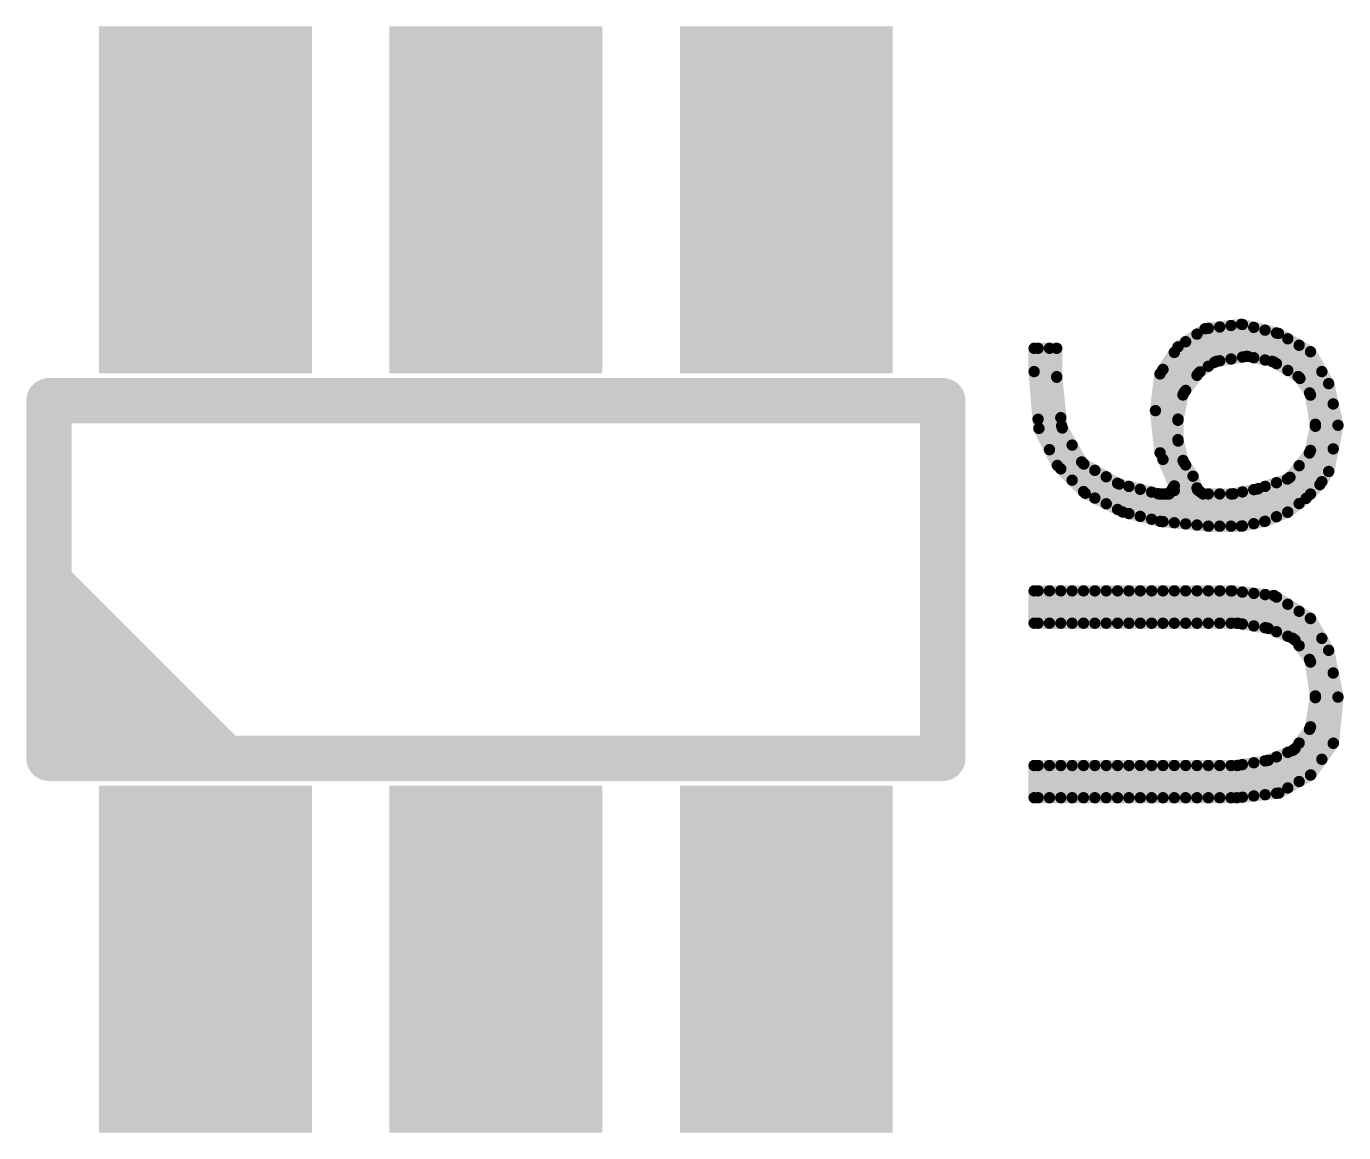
# Model space of a CAD drawing. Extents: x 18.8 to 58.3, y 22.4 to 94.7.
# Drawn here: x 45.386 to 48.334, y 42.942 to 45.418 of the extents above; entities that cross this region are included whole.
import ezdxf

# ---------------------------------------------------------------- set-up
doc = ezdxf.new("R2010")
doc.units = 0
doc.header["$MEASUREMENT"] = 0
doc.layers.get('0').update_dxf_attribs({"linetype": 'CONTINUOUS'})
doc.layers.add('SILKTOP_PHO', color=251, linetype='CONTINUOUS')
doc.layers.add('SOLDERTOP_PHO', color=7, linetype='CONTINUOUS')

# ---------------------------------------------------------------- blocks, each defined once
blk = doc.blocks.new('ROUND_1')
at = {"const_width": 0.0127}
blk.add_lwpolyline([(-0.00635, 0, 1), (0.00635, 0, 1)], format="xyb", close=True, dxfattribs=at)
blk = doc.blocks.new('ROUND_33')
at = {"const_width": 0.0508}
blk.add_lwpolyline([(-0.0254, 0, 1), (0.0254, 0, 1)], format="xyb", close=True, dxfattribs=at)
blk = doc.blocks.new('RECTANGLE_249')
blk.add_solid([(0.238124, 0.388112), (0.238124, -0.388112), (-0.238124, 0.388112), (-0.238124, -0.388112)])

msp = doc.modelspace()

# ---------------------------------------------------------------- linework, layer by layer
at = {"layer": 'SILKTOP_PHO'}
for points, const_width in [([(48.024034, 44.741084), (47.963582, 44.700698)], 0.0254), ([(48.105568, 44.751244), (48.024034, 44.741084)], 0.0254), ([(48.0314, 44.657264), (48.0314, 44.7421)], 0.0254), ([(48.0568, 44.669456), (48.0568, 44.745148)], 0.0254), ([(48.0822, 44.67352), (48.0822, 44.74845)], 0.0254), ([(48.188372, 44.73067), (48.105568, 44.751244)], 0.0254), ([(48.1076, 44.677838), (48.1076, 44.750736)], 0.0254), ([(48.133, 44.676314), (48.133, 44.744386)], 0.0254), ([(48.1584, 44.671234), (48.1584, 44.738036)], 0.0254), ([(47.9806, 44.603162), (47.9806, 44.712128)], 0.0254), ([(48.006, 44.636944), (48.006, 44.729146)], 0.0254), ([(48.1838, 44.663106), (48.1838, 44.731686)], 0.0254), ([(48.26, 44.689776), (48.188372, 44.73067)], 0.0254), ([(48.2092, 44.647866), (48.2092, 44.718732)], 0.0254), ([(47.692056, 44.697396), (47.64151, 44.697396)], 0.0254), ([(47.64151, 44.697396), (47.64151, 44.645326)], 0.0254), ([(47.6504, 44.538646), (47.6504, 44.697396)], 0.0254), ([(47.6758, 44.470574), (47.6758, 44.697396)], 0.0254), ([(47.692056, 44.633896), (47.692056, 44.697396)], 0.0254), ([(47.963582, 44.700698), (47.923196, 44.640246)], 0.0254), ([(47.9552, 44.389548), (47.9552, 44.688252)], 0.0254), ([(48.049942, 44.668186), (48.11522, 44.679108)], 0.0254), ([(48.11522, 44.679108), (48.119792, 44.679108)], 0.0254), ([(48.119792, 44.679108), (48.174148, 44.668186)], 0.0254), ([(48.2346, 44.632372), (48.2346, 44.704254)], 0.0254), ([(48.30064, 44.618402), (48.26, 44.689776)], 0.0254), ([(48.26, 44.593002), (48.26, 44.689776)], 0.0254), ([(47.9298, 44.44873), (47.9298, 44.650152)], 0.0254), ([(48.012604, 44.644564), (48.045116, 44.666154)], 0.0254), ([(48.045116, 44.666154), (48.049942, 44.668186)], 0.0254), ([(48.174148, 44.668186), (48.177958, 44.666662)], 0.0254), ([(48.177958, 44.666662), (48.232314, 44.63415)], 0.0254), ([(47.64151, 44.645326), (47.652178, 44.518072)], 0.0254), ([(47.692056, 44.632626), (47.692056, 44.633896)], 0.0254), ([(47.702978, 44.524168), (47.692056, 44.632626)], 0.0254), ([(47.923196, 44.640246), (47.913036, 44.55795)], 0.0254), ([(47.97679, 44.598082), (48.009302, 44.641516)], 0.0254), ([(48.009302, 44.641516), (48.012604, 44.644564)], 0.0254), ([(48.232314, 44.63415), (48.236378, 44.630086)], 0.0254), ([(48.236378, 44.630086), (48.257968, 44.597574)], 0.0254), ([(48.2854, 44.398946), (48.2854, 44.645326)], 0.0254), ([(47.43704, 44.580048), (45.437044, 44.580048)], 0.1016), ([(45.437044, 44.580048), (45.437044, 43.779948)], 0.1016), ([(47.43704, 43.779948), (47.43704, 44.580048)], 0.1016), ([(47.963582, 44.5389), (47.974504, 44.593002)], 0.0254), ([(47.974504, 44.593002), (47.97679, 44.598082)], 0.0254), ([(48.257968, 44.597574), (48.26, 44.592748)], 0.0254), ([(48.26, 44.592748), (48.270922, 44.52747)], 0.0254), ([(48.321468, 44.525184), (48.30064, 44.618402)], 0.0254), ([(48.3108, 44.472352), (48.3108, 44.572936)], 0.0254), ([(47.7012, 44.427648), (47.7012, 44.542202)], 0.0254), ([(47.913036, 44.55795), (47.92345, 44.463462)], 0.0254), ([(47.963328, 44.53636), (47.963582, 44.5389)], 0.0254), ([(47.963328, 44.492926), (47.963328, 44.53636)], 0.0254), ([(47.652178, 44.518072), (47.69358, 44.435268)], 0.0254), ([(47.704502, 44.519088), (47.702978, 44.524168)], 0.0254), ([(47.747936, 44.443142), (47.704502, 44.519088)], 0.0254), ([(48.270922, 44.522898), (48.26, 44.468796)], 0.0254), ([(48.270922, 44.52747), (48.271176, 44.525438)], 0.0254), ([(48.271176, 44.525438), (48.270922, 44.522898)], 0.0254), ([(48.30064, 44.421806), (48.321468, 44.525184)], 0.0254), ([(47.7266, 44.402248), (47.7266, 44.480734)], 0.0254), ([(47.963836, 44.489878), (47.963328, 44.492926)], 0.0254), ([(47.974758, 44.446444), (47.963836, 44.489878)], 0.0254), ([(47.752762, 44.438316), (47.747936, 44.443142)], 0.0254), ([(47.92345, 44.463462), (47.9552, 44.389294)], 0.0254), ([(47.976536, 44.44238), (47.974758, 44.446444)], 0.0254), ([(47.99711, 44.411138), (47.976536, 44.44238)], 0.0254), ([(48.25746, 44.463208), (48.214026, 44.408852)], 0.0254), ([(48.26, 44.468796), (48.25746, 44.463208)], 0.0254), ([(48.26, 44.37126), (48.26, 44.468796)], 0.0254), ([(47.69358, 44.435268), (47.75581, 44.373038)], 0.0254), ([(47.752, 44.376848), (47.752, 44.438824)], 0.0254), ([(47.828708, 44.395136), (47.752762, 44.438316)], 0.0254), ([(47.7774, 44.362116), (47.7774, 44.424346)], 0.0254), ([(47.9806, 44.304458), (47.9806, 44.436284)], 0.0254), ([(48.2346, 44.349924), (48.2346, 44.43476)], 0.0254), ([(48.281082, 44.392342), (48.30064, 44.421806)], 0.0254), ([(47.8028, 44.349416), (47.8028, 44.409868)], 0.0254), ([(47.8282, 44.336716), (47.8282, 44.39539)], 0.0254), ([(47.83201, 44.393612), (47.828708, 44.395136)], 0.0254), ([(47.918878, 44.372022), (47.83201, 44.393612)], 0.0254), ([(47.8536, 44.327572), (47.8536, 44.388278)], 0.0254), ([(47.9552, 44.389294), (47.943516, 44.371514)], 0.0254), ([(48.007524, 44.380404), (47.99711, 44.411138)], 0.0254), ([(48.006, 44.301918), (48.006, 44.384976)], 0.0254), ([(48.142906, 44.383198), (48.141382, 44.38269)], 0.0254), ([(48.208184, 44.404788), (48.142906, 44.383198)], 0.0254), ([(48.1584, 44.3103), (48.1584, 44.388278)], 0.0254), ([(48.1838, 44.32046), (48.1838, 44.39666)], 0.0254), ([(48.214026, 44.408852), (48.208184, 44.404788)], 0.0254), ([(48.2092, 44.330874), (48.2092, 44.405296)], 0.0254), ([(48.250094, 44.361354), (48.281082, 44.392342)], 0.0254), ([(47.75581, 44.373038), (47.839376, 44.331128)], 0.0254), ([(47.879, 44.321222), (47.879, 44.381928)], 0.0254), ([(47.9044, 44.314872), (47.9044, 44.375578)], 0.0254), ([(47.921926, 44.371514), (47.918878, 44.372022)], 0.0254), ([(47.943516, 44.371514), (47.921926, 44.371514)], 0.0254), ([(47.9298, 44.309538), (47.9298, 44.371514)], 0.0254), ([(47.9552, 44.306998), (47.9552, 44.379134)], 0.0254), ([(48.019462, 44.371514), (48.007524, 44.380404)], 0.0254), ([(48.08474, 44.371514), (48.019462, 44.371514)], 0.0254), ([(48.0314, 44.299378), (48.0314, 44.371514)], 0.0254), ([(48.0568, 44.299378), (48.0568, 44.371514)], 0.0254), ([(48.0822, 44.299378), (48.0822, 44.371514)], 0.0254), ([(48.08728, 44.371768), (48.08474, 44.371514)], 0.0254), ([(48.141382, 44.38269), (48.08728, 44.371768)], 0.0254), ([(48.1076, 44.299886), (48.1076, 44.376086)], 0.0254), ([(48.133, 44.304966), (48.133, 44.381166)], 0.0254), ([(48.208692, 44.330366), (48.250094, 44.361354)], 0.0254), ([(47.839376, 44.331128), (47.923958, 44.310046)], 0.0254), ([(48.15713, 44.309792), (48.208692, 44.330366)], 0.0254), ([(47.923958, 44.310046), (48.031146, 44.299378)], 0.0254), ([(48.031146, 44.299378), (48.10506, 44.299378)], 0.0254), ([(48.10506, 44.299378), (48.15713, 44.309792)], 0.0254), ([(45.82795, 43.784774), (45.445426, 44.167298)], 0.1016), ([(48.083978, 44.154598), (47.64151, 44.154598)], 0.0254), ([(47.64151, 44.154598), (47.64151, 44.082208)], 0.0254), ([(47.6504, 44.082208), (47.6504, 44.154598)], 0.0254), ([(47.6758, 44.082208), (47.6758, 44.154598)], 0.0254), ([(47.7012, 44.082208), (47.7012, 44.154598)], 0.0254), ([(47.7266, 44.082208), (47.7266, 44.154598)], 0.0254), ([(47.752, 44.082208), (47.752, 44.154598)], 0.0254), ([(47.7774, 44.082208), (47.7774, 44.154598)], 0.0254), ([(47.8028, 44.082208), (47.8028, 44.154598)], 0.0254), ([(47.8282, 44.082208), (47.8282, 44.154598)], 0.0254), ([(47.8536, 44.082208), (47.8536, 44.154598)], 0.0254), ([(47.879, 44.082208), (47.879, 44.154598)], 0.0254), ([(47.9044, 44.082208), (47.9044, 44.154598)], 0.0254), ([(47.9298, 44.082208), (47.9298, 44.154598)], 0.0254), ([(47.9552, 44.082208), (47.9552, 44.154598)], 0.0254), ([(47.9806, 44.082208), (47.9806, 44.154598)], 0.0254), ([(48.006, 44.082208), (48.006, 44.154598)], 0.0254), ([(48.0314, 44.082208), (48.0314, 44.154598)], 0.0254), ([(48.0568, 44.082208), (48.0568, 44.154598)], 0.0254), ([(48.0822, 44.082208), (48.0822, 44.154598)], 0.0254), ([(48.178212, 44.144184), (48.083978, 44.154598)], 0.0254), ([(48.1076, 44.08043), (48.1076, 44.151804)], 0.0254), ([(48.133, 44.076112), (48.133, 44.14901)], 0.0254), ([(48.1584, 44.072048), (48.1584, 44.146216)], 0.0254), ([(48.259746, 44.09313), (48.178212, 44.144184)], 0.0254), ([(48.1838, 44.063158), (48.1838, 44.140628)], 0.0254), ([(48.2092, 44.052998), (48.2092, 44.124626)], 0.0254), ([(45.731176, 43.784266), (45.446188, 44.069254)], 0.1016), ([(48.2346, 44.031916), (48.2346, 44.108878)], 0.0254), ([(48.30064, 44.021502), (48.259746, 44.09313)], 0.0254), ([(48.26, 43.995848), (48.26, 44.092622)], 0.0254), ([(47.64151, 44.082208), (48.095662, 44.082208)], 0.0254), ([(48.095662, 44.082208), (48.097694, 44.081954)], 0.0254), ([(48.097694, 44.081954), (48.162718, 44.071286)], 0.0254), ([(48.162718, 44.071286), (48.165512, 44.070524)], 0.0254), ([(48.165512, 44.070524), (48.219614, 44.04868)], 0.0254), ([(48.219614, 44.04868), (48.225202, 44.044616)], 0.0254), ([(48.225202, 44.044616), (48.257714, 44.001182)], 0.0254), ([(48.2854, 43.777662), (48.2854, 44.048172)], 0.0254), ([(48.257714, 44.001182), (48.26, 43.99534)], 0.0254), ([(48.321468, 43.916854), (48.30064, 44.021502)], 0.0254), ([(48.26, 43.99534), (48.270922, 43.919394)], 0.0254), ([(48.3108, 43.813222), (48.3108, 43.970702)], 0.0254), ([(45.583348, 43.79722), (45.460666, 43.920156)], 0.1016), ([(48.270922, 43.915584), (48.26, 43.850306)], 0.0254), ([(48.270922, 43.919394), (48.271176, 43.917616)], 0.0254), ([(48.271176, 43.917616), (48.270922, 43.915584)], 0.0254), ([(48.311308, 43.81373), (48.321468, 43.916854)], 0.0254), ([(48.257714, 43.844718), (48.225202, 43.801284)], 0.0254), ([(48.26, 43.850306), (48.257714, 43.844718)], 0.0254), ([(48.26, 43.742356), (48.26, 43.850052)], 0.0254), ([(45.437044, 43.779948), (47.43704, 43.779948)], 0.1016), ([(48.219614, 43.79722), (48.165512, 43.77563)], 0.0254), ([(48.225202, 43.801284), (48.219614, 43.79722)], 0.0254), ([(48.2346, 43.727878), (48.2346, 43.813984)], 0.0254), ([(48.260508, 43.74261), (48.311308, 43.81373)], 0.0254), ([(48.162718, 43.774868), (48.097694, 43.763946)], 0.0254), ([(48.1076, 43.692826), (48.1076, 43.765724)], 0.0254), ([(48.133, 43.69562), (48.133, 43.769788)], 0.0254), ([(48.1584, 43.698414), (48.1584, 43.774106)], 0.0254), ([(48.165512, 43.77563), (48.162718, 43.774868)], 0.0254), ([(48.1838, 43.701462), (48.1838, 43.782996)], 0.0254), ([(48.2092, 43.7134), (48.2092, 43.793156)], 0.0254), ([(48.095662, 43.763692), (47.64151, 43.763692)], 0.0254), ([(47.64151, 43.763692), (47.64151, 43.691556)], 0.0254), ([(47.6504, 43.691556), (47.6504, 43.763692)], 0.0254), ([(47.6758, 43.691556), (47.6758, 43.763692)], 0.0254), ([(47.7012, 43.691556), (47.7012, 43.763692)], 0.0254), ([(47.7266, 43.691556), (47.7266, 43.763692)], 0.0254), ([(47.752, 43.691556), (47.752, 43.763692)], 0.0254), ([(47.7774, 43.691556), (47.7774, 43.763692)], 0.0254), ([(47.8028, 43.691556), (47.8028, 43.763692)], 0.0254), ([(47.8282, 43.691556), (47.8282, 43.763692)], 0.0254), ([(47.8536, 43.691556), (47.8536, 43.763692)], 0.0254), ([(47.879, 43.691556), (47.879, 43.763692)], 0.0254), ([(47.9044, 43.691556), (47.9044, 43.763692)], 0.0254), ([(47.9298, 43.691556), (47.9298, 43.763692)], 0.0254), ([(47.9552, 43.691556), (47.9552, 43.763692)], 0.0254), ([(47.9806, 43.691556), (47.9806, 43.763692)], 0.0254), ([(48.006, 43.691556), (48.006, 43.763692)], 0.0254), ([(48.0314, 43.691556), (48.0314, 43.763692)], 0.0254), ([(48.0568, 43.691556), (48.0568, 43.763692)], 0.0254), ([(48.0822, 43.691556), (48.0822, 43.763692)], 0.0254), ([(48.097694, 43.763946), (48.095662, 43.763692)], 0.0254), ([(48.189134, 43.70197), (48.260508, 43.74261)], 0.0254), ([(47.64151, 43.691556), (48.0949, 43.691556)], 0.0254), ([(48.0949, 43.691556), (48.189134, 43.70197)], 0.0254)]:
    msp.add_lwpolyline(points, dxfattribs=dict(at, const_width=const_width))

# ---------------------------------------------------------------- block references
for name, p in [('ROUND_1', (48.024034, 44.741084)), ('ROUND_1', (48.0314, 44.7421)), ('ROUND_1', (48.0568, 44.745148)), ('ROUND_1', (48.0822, 44.74845)), ('ROUND_1', (48.105568, 44.751244)), ('ROUND_1', (48.1076, 44.750736)), ('ROUND_1', (48.133, 44.744386)), ('ROUND_1', (48.1584, 44.738036)), ('ROUND_1', (47.9806, 44.712128)), ('ROUND_1', (48.006, 44.729146)), ('ROUND_1', (48.1838, 44.731686)), ('ROUND_1', (48.188372, 44.73067)), ('ROUND_1', (48.2092, 44.718732)), ('ROUND_1', (47.64151, 44.697396)), ('ROUND_1', (47.6504, 44.697396)), ('ROUND_1', (47.6758, 44.697396)), ('ROUND_1', (47.692056, 44.697396)), ('ROUND_1', (47.9552, 44.688252)), ('ROUND_1', (47.963582, 44.700698)), ('ROUND_1', (48.1076, 44.677838)), ('ROUND_1', (48.11522, 44.679108)), ('ROUND_1', (48.119792, 44.679108)), ('ROUND_1', (48.2346, 44.704254)), ('ROUND_1', (48.26, 44.689776)), ('ROUND_1', (48.26, 44.689776)), ('ROUND_1', (47.9298, 44.650152)), ('ROUND_1', (48.0314, 44.657264)), ('ROUND_1', (48.045116, 44.666154)), ('ROUND_1', (48.049942, 44.668186)), ('ROUND_1', (48.0568, 44.669456)), ('ROUND_1', (48.0822, 44.67352)), ('ROUND_1', (48.133, 44.676314)), ('ROUND_1', (48.1584, 44.671234)), ('ROUND_1', (48.174148, 44.668186)), ('ROUND_1', (48.177958, 44.666662)), ('ROUND_1', (48.1838, 44.663106)), ('ROUND_1', (47.64151, 44.645326)), ('ROUND_1', (47.692056, 44.633896)), ('ROUND_1', (47.692056, 44.632626)), ('ROUND_1', (47.923196, 44.640246)), ('ROUND_1', (48.006, 44.636944)), ('ROUND_1', (48.009302, 44.641516)), ('ROUND_1', (48.012604, 44.644564)), ('ROUND_1', (48.2092, 44.647866)), ('ROUND_1', (48.232314, 44.63415)), ('ROUND_1', (48.232314, 44.63415)), ('ROUND_1', (48.2346, 44.632372)), ('ROUND_1', (48.236378, 44.630086)), ('ROUND_1', (48.2854, 44.645326)), ('ROUND_33', (45.437044, 44.580048)), ('ROUND_33', (47.43704, 44.580048)), ('ROUND_1', (47.974504, 44.593002)), ('ROUND_1', (47.97679, 44.598082)), ('ROUND_1', (47.9806, 44.603162)), ('ROUND_1', (48.257968, 44.597574)), ('ROUND_1', (48.26, 44.593002)), ('ROUND_1', (48.26, 44.592748)), ('ROUND_1', (48.30064, 44.618402)), ('ROUND_1', (48.3108, 44.572936)), ('ROUND_1', (47.6504, 44.538646)), ('ROUND_1', (47.7012, 44.542202)), ('ROUND_1', (47.913036, 44.55795)), ('ROUND_1', (47.963328, 44.53636)), ('ROUND_1', (47.963582, 44.5389)), ('ROUND_1', (47.652178, 44.518072)), ('ROUND_1', (47.702978, 44.524168)), ('ROUND_1', (47.704502, 44.519088)), ('ROUND_1', (48.270922, 44.52747)), ('ROUND_1', (48.270922, 44.522898)), ('ROUND_1', (48.271176, 44.525438)), ('ROUND_1', (48.271176, 44.525438)), ('ROUND_1', (48.321468, 44.525184)), ('ROUND_1', (48.321468, 44.525184)), ('ROUND_1', (47.7266, 44.480734)), ('ROUND_1', (47.963328, 44.492926)), ('ROUND_1', (47.963836, 44.489878)), ('ROUND_1', (48.3108, 44.472352)), ('ROUND_1', (47.6758, 44.470574)), ('ROUND_1', (47.747936, 44.443142)), ('ROUND_1', (47.92345, 44.463462)), ('ROUND_1', (47.9298, 44.44873)), ('ROUND_1', (47.974758, 44.446444)), ('ROUND_1', (47.976536, 44.44238)), ('ROUND_1', (48.25746, 44.463208)), ('ROUND_1', (48.26, 44.468796)), ('ROUND_1', (48.26, 44.468796)), ('ROUND_1', (47.69358, 44.435268)), ('ROUND_1', (47.7012, 44.427648)), ('ROUND_1', (47.752, 44.438824)), ('ROUND_1', (47.752762, 44.438316)), ('ROUND_1', (47.7774, 44.424346)), ('ROUND_1', (47.9806, 44.436284)), ('ROUND_1', (48.2346, 44.43476)), ('ROUND_1', (48.30064, 44.421806)), ('ROUND_1', (47.7266, 44.402248)), ('ROUND_1', (47.8028, 44.409868)), ('ROUND_1', (47.8282, 44.39539)), ('ROUND_1', (47.828708, 44.395136)), ('ROUND_1', (47.83201, 44.393612)), ('ROUND_1', (47.8536, 44.388278)), ('ROUND_1', (47.9552, 44.389548)), ('ROUND_1', (47.9552, 44.389294)), ('ROUND_1', (47.99711, 44.411138)), ('ROUND_1', (47.99711, 44.411138)), ('ROUND_1', (48.006, 44.384976)), ('ROUND_1', (48.142906, 44.383198)), ('ROUND_1', (48.1584, 44.388278)), ('ROUND_1', (48.1838, 44.39666)), ('ROUND_1', (48.208184, 44.404788)), ('ROUND_1', (48.2092, 44.405296)), ('ROUND_1', (48.214026, 44.408852)), ('ROUND_1', (48.281082, 44.392342)), ('ROUND_1', (48.2854, 44.398946)), ('ROUND_1', (47.752, 44.376848)), ('ROUND_1', (47.75581, 44.373038)), ('ROUND_1', (47.7774, 44.362116)), ('ROUND_1', (47.879, 44.381928)), ('ROUND_1', (47.9044, 44.375578)), ('ROUND_1', (47.918878, 44.372022)), ('ROUND_1', (47.921926, 44.371514)), ('ROUND_1', (47.9298, 44.371514)), ('ROUND_1', (47.943516, 44.371514)), ('ROUND_1', (47.9552, 44.379134)), ('ROUND_1', (48.007524, 44.380404)), ('ROUND_1', (48.019462, 44.371514)), ('ROUND_1', (48.0314, 44.371514)), ('ROUND_1', (48.0568, 44.371514)), ('ROUND_1', (48.0822, 44.371514)), ('ROUND_1', (48.08474, 44.371514)), ('ROUND_1', (48.08728, 44.371768)), ('ROUND_1', (48.1076, 44.376086)), ('ROUND_1', (48.133, 44.381166)), ('ROUND_1', (48.141382, 44.38269)), ('ROUND_1', (48.250094, 44.361354)), ('ROUND_1', (48.26, 44.37126)), ('ROUND_1', (47.8028, 44.349416)), ('ROUND_1', (47.8282, 44.336716)), ('ROUND_1', (47.839376, 44.331128)), ('ROUND_1', (47.8536, 44.327572)), ('ROUND_1', (48.208692, 44.330366)), ('ROUND_1', (48.2092, 44.330874)), ('ROUND_1', (48.2346, 44.349924)), ('ROUND_1', (47.879, 44.321222)), ('ROUND_1', (47.9044, 44.314872)), ('ROUND_1', (47.923958, 44.310046)), ('ROUND_1', (47.9298, 44.309538)), ('ROUND_1', (47.9552, 44.306998)), ('ROUND_1', (47.9806, 44.304458)), ('ROUND_1', (48.006, 44.301918)), ('ROUND_1', (48.031146, 44.299378)), ('ROUND_1', (48.0314, 44.299378)), ('ROUND_1', (48.0568, 44.299378)), ('ROUND_1', (48.0822, 44.299378)), ('ROUND_1', (48.10506, 44.299378)), ('ROUND_1', (48.1076, 44.299886)), ('ROUND_1', (48.133, 44.304966)), ('ROUND_1', (48.15713, 44.309792)), ('ROUND_1', (48.1584, 44.3103)), ('ROUND_1', (48.1838, 44.32046)), ('ROUND_33', (45.445426, 44.167298)), ('ROUND_1', (47.64151, 44.154598)), ('ROUND_1', (47.6504, 44.154598)), ('ROUND_1', (47.6758, 44.154598)), ('ROUND_1', (47.7012, 44.154598)), ('ROUND_1', (47.7266, 44.154598)), ('ROUND_1', (47.752, 44.154598)), ('ROUND_1', (47.7774, 44.154598)), ('ROUND_1', (47.8028, 44.154598)), ('ROUND_1', (47.8282, 44.154598)), ('ROUND_1', (47.8536, 44.154598)), ('ROUND_1', (47.879, 44.154598)), ('ROUND_1', (47.9044, 44.154598)), ('ROUND_1', (47.9298, 44.154598)), ('ROUND_1', (47.9552, 44.154598)), ('ROUND_1', (47.9806, 44.154598)), ('ROUND_1', (48.006, 44.154598)), ('ROUND_1', (48.0314, 44.154598)), ('ROUND_1', (48.0568, 44.154598)), ('ROUND_1', (48.0822, 44.154598)), ('ROUND_1', (48.083978, 44.154598)), ('ROUND_1', (48.1076, 44.151804)), ('ROUND_1', (48.133, 44.14901)), ('ROUND_1', (48.1584, 44.146216)), ('ROUND_1', (48.178212, 44.144184)), ('ROUND_1', (48.1838, 44.140628)), ('ROUND_1', (48.2092, 44.124626)), ('ROUND_33', (45.446188, 44.069254)), ('ROUND_1', (48.2346, 44.108878)), ('ROUND_1', (48.259746, 44.09313)), ('ROUND_1', (48.26, 44.092622)), ('ROUND_1', (47.64151, 44.082208)), ('ROUND_1', (47.6504, 44.082208)), ('ROUND_1', (47.6758, 44.082208)), ('ROUND_1', (47.7012, 44.082208)), ('ROUND_1', (47.7266, 44.082208)), ('ROUND_1', (47.752, 44.082208)), ('ROUND_1', (47.7774, 44.082208)), ('ROUND_1', (47.8028, 44.082208)), ('ROUND_1', (47.8282, 44.082208)), ('ROUND_1', (47.8536, 44.082208)), ('ROUND_1', (47.879, 44.082208)), ('ROUND_1', (47.9044, 44.082208)), ('ROUND_1', (47.9298, 44.082208)), ('ROUND_1', (47.9552, 44.082208)), ('ROUND_1', (47.9806, 44.082208)), ('ROUND_1', (48.006, 44.082208)), ('ROUND_1', (48.0314, 44.082208)), ('ROUND_1', (48.0568, 44.082208)), ('ROUND_1', (48.0822, 44.082208)), ('ROUND_1', (48.095662, 44.082208)), ('ROUND_1', (48.097694, 44.081954)), ('ROUND_1', (48.1076, 44.08043)), ('ROUND_1', (48.133, 44.076112)), ('ROUND_1', (48.1584, 44.072048)), ('ROUND_1', (48.162718, 44.071286)), ('ROUND_1', (48.165512, 44.070524)), ('ROUND_1', (48.1838, 44.063158)), ('ROUND_1', (48.2092, 44.052998)), ('ROUND_1', (48.219614, 44.04868)), ('ROUND_1', (48.225202, 44.044616)), ('ROUND_1', (48.2346, 44.031916)), ('ROUND_1', (48.2854, 44.048172)), ('ROUND_1', (48.257714, 44.001182)), ('ROUND_1', (48.30064, 44.021502)), ('ROUND_1', (48.26, 43.995848)), ('ROUND_1', (48.26, 43.99534)), ('ROUND_1', (48.3108, 43.970702)), ('ROUND_33', (45.460666, 43.920156)), ('ROUND_1', (48.270922, 43.919394)), ('ROUND_1', (48.270922, 43.915584)), ('ROUND_1', (48.271176, 43.917616)), ('ROUND_1', (48.321468, 43.916854)), ('ROUND_1', (48.321468, 43.916854)), ('ROUND_33', (45.583348, 43.79722)), ('ROUND_1', (48.257714, 43.844718)), ('ROUND_1', (48.26, 43.850306)), ('ROUND_1', (48.26, 43.850052)), ('ROUND_33', (45.437044, 43.779948)), ('ROUND_33', (45.437044, 43.779948)), ('ROUND_33', (45.731176, 43.784266)), ('ROUND_33', (45.82795, 43.784774)), ('ROUND_33', (47.43704, 43.779948)), ('ROUND_1', (48.219614, 43.79722)), ('ROUND_1', (48.225202, 43.801284)), ('ROUND_1', (48.225202, 43.801284)), ('ROUND_1', (48.2346, 43.813984)), ('ROUND_1', (48.3108, 43.813222)), ('ROUND_1', (48.311308, 43.81373)), ('ROUND_1', (48.1076, 43.765724)), ('ROUND_1', (48.133, 43.769788)), ('ROUND_1', (48.1584, 43.774106)), ('ROUND_1', (48.162718, 43.774868)), ('ROUND_1', (48.165512, 43.77563)), ('ROUND_1', (48.1838, 43.782996)), ('ROUND_1', (48.2092, 43.793156)), ('ROUND_1', (48.2854, 43.777662)), ('ROUND_1', (47.64151, 43.763692)), ('ROUND_1', (47.6504, 43.763692)), ('ROUND_1', (47.6758, 43.763692)), ('ROUND_1', (47.7012, 43.763692)), ('ROUND_1', (47.7266, 43.763692)), ('ROUND_1', (47.752, 43.763692)), ('ROUND_1', (47.7774, 43.763692)), ('ROUND_1', (47.8028, 43.763692)), ('ROUND_1', (47.8282, 43.763692)), ('ROUND_1', (47.8536, 43.763692)), ('ROUND_1', (47.879, 43.763692)), ('ROUND_1', (47.9044, 43.763692)), ('ROUND_1', (47.9298, 43.763692)), ('ROUND_1', (47.9552, 43.763692)), ('ROUND_1', (47.9806, 43.763692)), ('ROUND_1', (48.006, 43.763692)), ('ROUND_1', (48.0314, 43.763692)), ('ROUND_1', (48.0568, 43.763692)), ('ROUND_1', (48.0822, 43.763692)), ('ROUND_1', (48.095662, 43.763692)), ('ROUND_1', (48.097694, 43.763946)), ('ROUND_1', (48.26, 43.742356)), ('ROUND_1', (48.260508, 43.74261)), ('ROUND_1', (48.2092, 43.7134)), ('ROUND_1', (48.2346, 43.727878)), ('ROUND_1', (47.64151, 43.691556)), ('ROUND_1', (47.6504, 43.691556)), ('ROUND_1', (47.6758, 43.691556)), ('ROUND_1', (47.7012, 43.691556)), ('ROUND_1', (47.7266, 43.691556)), ('ROUND_1', (47.752, 43.691556)), ('ROUND_1', (47.7774, 43.691556)), ('ROUND_1', (47.8028, 43.691556)), ('ROUND_1', (47.8282, 43.691556)), ('ROUND_1', (47.8536, 43.691556)), ('ROUND_1', (47.879, 43.691556)), ('ROUND_1', (47.9044, 43.691556)), ('ROUND_1', (47.9298, 43.691556)), ('ROUND_1', (47.9552, 43.691556)), ('ROUND_1', (47.9806, 43.691556)), ('ROUND_1', (48.006, 43.691556)), ('ROUND_1', (48.0314, 43.691556)), ('ROUND_1', (48.0568, 43.691556)), ('ROUND_1', (48.0822, 43.691556)), ('ROUND_1', (48.0949, 43.691556)), ('ROUND_1', (48.1076, 43.692826)), ('ROUND_1', (48.133, 43.69562)), ('ROUND_1', (48.1584, 43.698414)), ('ROUND_1', (48.1838, 43.701462)), ('ROUND_1', (48.189134, 43.70197))]:
    msp.add_blockref(name, p, dxfattribs=at)
at = {"layer": 'SOLDERTOP_PHO'}
for p in [(45.787056, 45.029882), (46.437042, 45.029882), (47.087028, 45.029882), (45.787056, 43.330114), (46.437042, 43.330114), (47.087028, 43.330114)]:
    msp.add_blockref('RECTANGLE_249', p, dxfattribs=at)

doc.saveas('drawing.dxf')
